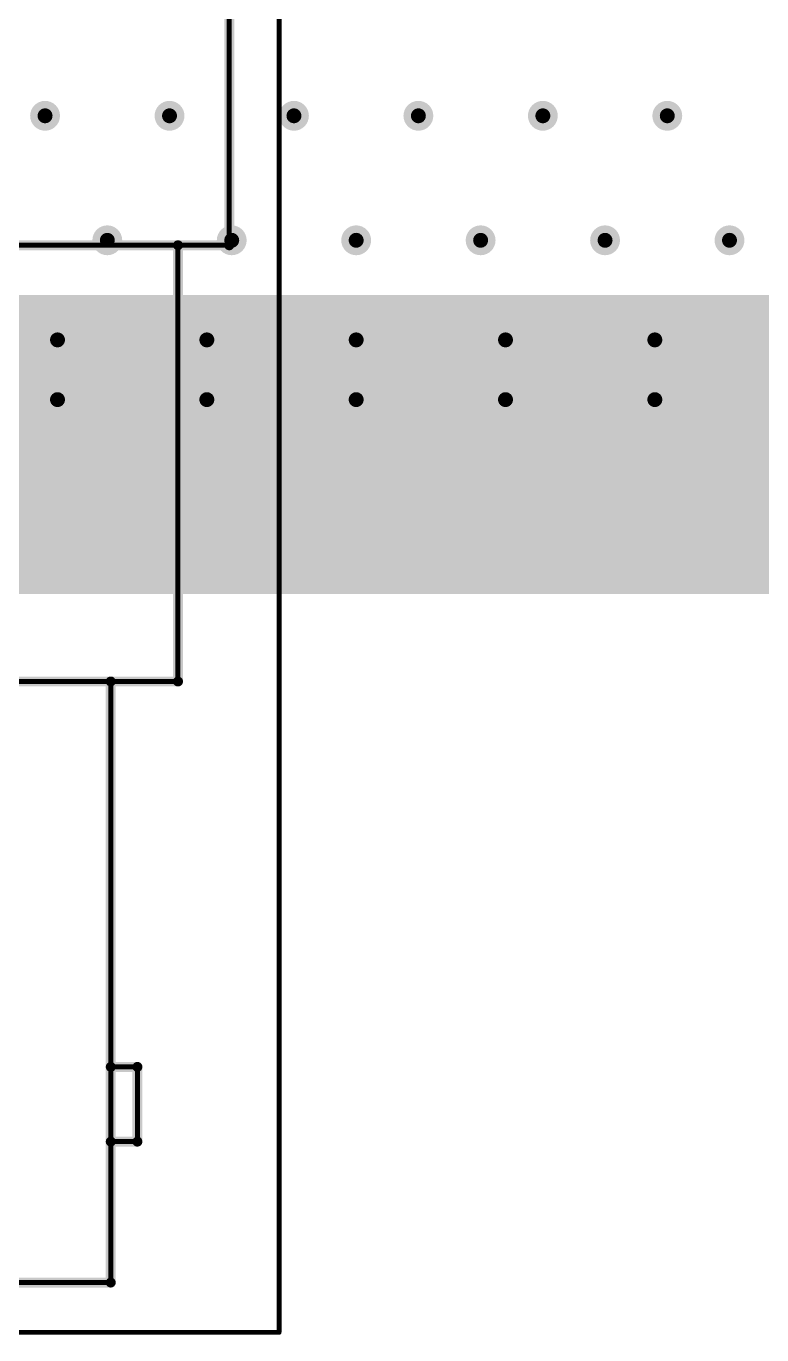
# Model space of a CAD drawing. Header units: inches. Extents: x -3 to 191, y -18 to 93.
# Drawn here: x 160.97 to 175.75, y -17.88 to 8.4 of the extents above; entities that cross this region are included whole.
import ezdxf

# ---------------------------------------------------------------- set-up
doc = ezdxf.new("R2010")
doc.units = ezdxf.units.IN
for name, color, linetype in [('Bottom Layer', 5, 'Continuous'), ('Bottom Solder', 6, 'Continuous'), ('GND 1', 90, 'Continuous'), ('GND 2', 156, 'Continuous'), ('Mechanical 1', 6, 'Continuous'), ('Mechanical 15', 56, 'Continuous'), ('Mechanical 20', 56, 'Continuous'), ('PWR', 16, 'Continuous'), ('Signal L4', 76, 'Continuous'), ('Top Layer', 1, 'Continuous'), ('Top Overlay', 2, 'Continuous'), ('Top Solder', 216, 'Continuous'), ('Via Holes', 16, 'Continuous')]:
    doc.layers.add(name, color=color, linetype=linetype)

# ---------------------------------------------------------------- blocks, each defined once
blk = doc.blocks.new('54138792_322')
at = {"layer": 'Mechanical 15'}
for points in [[(-5, 33.66, 0.1, 0.1, 0), (-5, 21.59, 0.1, 0.1, 0)], [(5, 33.66, 0.1, 0.1, 0), (-5, 33.66, 0.1, 0.1, 0)], [(-5, 30.83, 0.1, 0.1, 0), (-5.535, 30.83, 0.1, 0.1, 0)], [(-5.535, 30.83, 0.1, 0.1, 0), (-5.535, 29.33, 0.1, 0.1, 0)], [(-5, 29.33, 0.1, 0.1, 0), (-5.535, 29.33, 0.1, 0.1, 0)], [(-6.35, 21.59, 0.1, 0.1, 0), (-6.35, 12.83, 0.1, 0.1, 0)], [(6.35, 21.59, 0.1, 0.1, 0), (-6.35, 21.59, 0.1, 0.1, 0)], [(7.38, 12.83, 0.1, 0.1, 0), (-7.38, 12.83, 0.1, 0.1, 0)], [(-7.38, 12.83, 0.1, 0.1, 0), (-7.38, -1.27, 0.1, 0.1, 0)]]:
    blk.add_lwpolyline(points, format="xyseb", dxfattribs=at)
for points in [[(-5.025, 33.66, 0.05, 0.05, 1), (-4.975, 33.66, 0.05, 0.05, 1)], [(-5.025, 33.66, 0.05, 0.05, 1), (-4.975, 33.66, 0.05, 0.05, 1)], [(-5.56, 30.83, 0.05, 0.05, 1), (-5.51, 30.83, 0.05, 0.05, 1)], [(-5.56, 30.83, 0.05, 0.05, 1), (-5.51, 30.83, 0.05, 0.05, 1)], [(-5.025, 30.83, 0.05, 0.05, 1), (-4.975, 30.83, 0.05, 0.05, 1)], [(-5.56, 29.33, 0.05, 0.05, 1), (-5.51, 29.33, 0.05, 0.05, 1)], [(-5.56, 29.33, 0.05, 0.05, 1), (-5.51, 29.33, 0.05, 0.05, 1)], [(-5.025, 29.33, 0.05, 0.05, 1), (-4.975, 29.33, 0.05, 0.05, 1)], [(-6.375, 21.59, 0.05, 0.05, 1), (-6.325, 21.59, 0.05, 0.05, 1)], [(-6.375, 21.59, 0.05, 0.05, 1), (-6.325, 21.59, 0.05, 0.05, 1)], [(-5.025, 21.59, 0.05, 0.05, 1), (-4.975, 21.59, 0.05, 0.05, 1)], [(-7.405, 12.83, 0.05, 0.05, 1), (-7.355, 12.83, 0.05, 0.05, 1)], [(-7.405, 12.83, 0.05, 0.05, 1), (-7.355, 12.83, 0.05, 0.05, 1)], [(-6.375, 12.83, 0.05, 0.05, 1), (-6.325, 12.83, 0.05, 0.05, 1)]]:
    blk.add_lwpolyline(points, format="xyseb", close=True, dxfattribs=at)
at = {"layer": 'Mechanical 20'}
for points in [[(8.38, 34.66, 0.1, 0.1, 0), (-8.38, 34.66, 0.1, 0.1, 0)], [(-8.38, 34.66, 0.1, 0.1, 0), (-8.38, -2.27, 0.1, 0.1, 0)]]:
    blk.add_lwpolyline(points, format="xyseb", dxfattribs=at)
blk.add_lwpolyline([(-8.405, 34.66, 0.05, 0.05, 1), (-8.355, 34.66, 0.05, 0.05, 1)], format="xyseb", close=True, dxfattribs=at)
blk.add_lwpolyline([(-8.405, 34.66, 0.05, 0.05, 1), (-8.355, 34.66, 0.05, 0.05, 1)], format="xyseb", close=True, dxfattribs=at)
at = {"layer": 'Top Overlay'}
for points in [[(-5, 33.66, 0.2, 0.2, 0), (-5, 21.59, 0.2, 0.2, 0)], [(5, 33.66, 0.2, 0.2, 0), (-5, 33.66, 0.2, 0.2, 0)], [(-5, 30.83, 0.2, 0.2, 0), (-5.535, 30.83, 0.2, 0.2, 0)], [(-5.535, 30.83, 0.2, 0.2, 0), (-5.535, 29.33, 0.2, 0.2, 0)], [(-5, 29.33, 0.2, 0.2, 0), (-5.535, 29.33, 0.2, 0.2, 0)], [(-6.35, 21.59, 0.2, 0.2, 0), (-6.35, 12.83, 0.2, 0.2, 0)], [(6.35, 21.59, 0.2, 0.2, 0), (-6.35, 21.59, 0.2, 0.2, 0)], [(7.38, 12.83, 0.2, 0.2, 0), (-7.38, 12.83, 0.2, 0.2, 0)], [(-7.38, 12.83, 0.2, 0.2, 0), (-7.38, -1.27, 0.2, 0.2, 0)]]:
    blk.add_lwpolyline(points, format="xyseb", dxfattribs=at)
for points in [[(-5.05, 33.66, 0.1, 0.1, 1), (-4.95, 33.66, 0.1, 0.1, 1)], [(-5.05, 33.66, 0.1, 0.1, 1), (-4.95, 33.66, 0.1, 0.1, 1)], [(-5.585, 30.83, 0.1, 0.1, 1), (-5.485, 30.83, 0.1, 0.1, 1)], [(-5.585, 30.83, 0.1, 0.1, 1), (-5.485, 30.83, 0.1, 0.1, 1)], [(-5.05, 30.83, 0.1, 0.1, 1), (-4.95, 30.83, 0.1, 0.1, 1)], [(-5.585, 29.33, 0.1, 0.1, 1), (-5.485, 29.33, 0.1, 0.1, 1)], [(-5.585, 29.33, 0.1, 0.1, 1), (-5.485, 29.33, 0.1, 0.1, 1)], [(-5.05, 29.33, 0.1, 0.1, 1), (-4.95, 29.33, 0.1, 0.1, 1)], [(-6.4, 21.59, 0.1, 0.1, 1), (-6.3, 21.59, 0.1, 0.1, 1)], [(-6.4, 21.59, 0.1, 0.1, 1), (-6.3, 21.59, 0.1, 0.1, 1)], [(-5.05, 21.59, 0.1, 0.1, 1), (-4.95, 21.59, 0.1, 0.1, 1)], [(-7.43, 12.83, 0.1, 0.1, 1), (-7.33, 12.83, 0.1, 0.1, 1)], [(-7.43, 12.83, 0.1, 0.1, 1), (-7.33, 12.83, 0.1, 0.1, 1)], [(-6.4, 12.83, 0.1, 0.1, 1), (-6.3, 12.83, 0.1, 0.1, 1)]]:
    blk.add_lwpolyline(points, format="xyseb", close=True, dxfattribs=at)

msp = doc.modelspace()

# ---------------------------------------------------------------- hatches: boundary and pattern name
at = {"layer": 'Bottom Layer'}
h = msp.add_hatch(color=5, dxfattribs=at)
edge = h.paths.add_edge_path()
edge.add_arc((161.35, 6.6), 0.3, 0, 360)
h = msp.add_hatch(color=5, dxfattribs=at)
edge = h.paths.add_edge_path()
edge.add_arc((163.85, 6.6), 0.3, 0, 360)
h = msp.add_hatch(color=5, dxfattribs=at)
edge = h.paths.add_edge_path()
edge.add_arc((166.35, 6.6), 0.3, 0, 360)
h = msp.add_hatch(color=5, dxfattribs=at)
edge = h.paths.add_edge_path()
edge.add_arc((168.85, 6.6), 0.3, 0, 360)
h = msp.add_hatch(color=5, dxfattribs=at)
edge = h.paths.add_edge_path()
edge.add_arc((171.35, 6.6), 0.3, 0, 360)
h = msp.add_hatch(color=5, dxfattribs=at)
edge = h.paths.add_edge_path()
edge.add_arc((173.85, 6.6), 0.3, 0, 360)
h = msp.add_hatch(color=5, dxfattribs=at)
edge = h.paths.add_edge_path()
edge.add_arc((162.6, 4.1), 0.3, 0, 360)
h = msp.add_hatch(color=5, dxfattribs=at)
edge = h.paths.add_edge_path()
edge.add_arc((165.1, 4.1), 0.3, 0, 360)
h = msp.add_hatch(color=5, dxfattribs=at)
edge = h.paths.add_edge_path()
edge.add_arc((167.6, 4.1), 0.3, 0, 360)
h = msp.add_hatch(color=5, dxfattribs=at)
edge = h.paths.add_edge_path()
edge.add_arc((170.1, 4.1), 0.3, 0, 360)
h = msp.add_hatch(color=5, dxfattribs=at)
edge = h.paths.add_edge_path()
edge.add_arc((172.6, 4.1), 0.3, 0, 360)
h = msp.add_hatch(color=5, dxfattribs=at)
edge = h.paths.add_edge_path()
edge.add_arc((175.1, 4.1), 0.3, 0, 360)
msp.add_hatch(color=5, dxfattribs=at).paths.add_polyline_path([(187.741, 2.5), (187.741, 2.279), (187.655, 1.846), (187.486, 1.438), (187.241, 1.071), (186.929, 0.759), (186.562, 0.514), (186.154, 0.345), (185.721, 0.259), (2.279, 0.259), (1.846, 0.345), (1.438, 0.514), (1.071, 0.759), (0.759, 1.071), (0.514, 1.438), (0.345, 1.846), (0.259, 2.279), (0.259, 2.5), (0.259, 3), (187.741, 3)])
h = msp.add_hatch(color=5, dxfattribs=at)
edge = h.paths.add_edge_path()
edge.add_arc((161.6, 2.1), 0.3, 0, 360)
h = msp.add_hatch(color=5, dxfattribs=at)
edge = h.paths.add_edge_path()
edge.add_arc((164.6, 2.1), 0.3, 0, 360)
h = msp.add_hatch(color=5, dxfattribs=at)
edge = h.paths.add_edge_path()
edge.add_arc((167.6, 2.1), 0.3, 0, 360)
h = msp.add_hatch(color=5, dxfattribs=at)
edge = h.paths.add_edge_path()
edge.add_arc((170.6, 2.1), 0.3, 0, 360)
h = msp.add_hatch(color=5, dxfattribs=at)
edge = h.paths.add_edge_path()
edge.add_arc((173.6, 2.1), 0.3, 0, 360)
h = msp.add_hatch(color=5, dxfattribs=at)
edge = h.paths.add_edge_path()
edge.add_arc((161.6, 0.9), 0.3, 0, 360)
h = msp.add_hatch(color=5, dxfattribs=at)
edge = h.paths.add_edge_path()
edge.add_arc((164.6, 0.9), 0.3, 0, 360)
h = msp.add_hatch(color=5, dxfattribs=at)
edge = h.paths.add_edge_path()
edge.add_arc((167.6, 0.9), 0.3, 0, 360)
h = msp.add_hatch(color=5, dxfattribs=at)
edge = h.paths.add_edge_path()
edge.add_arc((170.6, 0.9), 0.3, 0, 360)
h = msp.add_hatch(color=5, dxfattribs=at)
edge = h.paths.add_edge_path()
edge.add_arc((173.6, 0.9), 0.3, 0, 360)
at = {"layer": 'GND 1'}
h = msp.add_hatch(color=90, dxfattribs=at)
edge = h.paths.add_edge_path()
edge.add_arc((161.35, 6.6), 0.3, 0, 360)
h = msp.add_hatch(color=90, dxfattribs=at)
edge = h.paths.add_edge_path()
edge.add_arc((163.85, 6.6), 0.3, 0, 360)
h = msp.add_hatch(color=90, dxfattribs=at)
edge = h.paths.add_edge_path()
edge.add_arc((166.35, 6.6), 0.3, 0, 360)
h = msp.add_hatch(color=90, dxfattribs=at)
edge = h.paths.add_edge_path()
edge.add_arc((168.85, 6.6), 0.3, 0, 360)
h = msp.add_hatch(color=90, dxfattribs=at)
edge = h.paths.add_edge_path()
edge.add_arc((171.35, 6.6), 0.3, 0, 360)
h = msp.add_hatch(color=90, dxfattribs=at)
edge = h.paths.add_edge_path()
edge.add_arc((173.85, 6.6), 0.3, 0, 360)
h = msp.add_hatch(color=90, dxfattribs=at)
edge = h.paths.add_edge_path()
edge.add_arc((162.6, 4.1), 0.3, 0, 360)
h = msp.add_hatch(color=90, dxfattribs=at)
edge = h.paths.add_edge_path()
edge.add_arc((165.1, 4.1), 0.3, 0, 360)
h = msp.add_hatch(color=90, dxfattribs=at)
edge = h.paths.add_edge_path()
edge.add_arc((167.6, 4.1), 0.3, 0, 360)
h = msp.add_hatch(color=90, dxfattribs=at)
edge = h.paths.add_edge_path()
edge.add_arc((170.1, 4.1), 0.3, 0, 360)
h = msp.add_hatch(color=90, dxfattribs=at)
edge = h.paths.add_edge_path()
edge.add_arc((172.6, 4.1), 0.3, 0, 360)
h = msp.add_hatch(color=90, dxfattribs=at)
edge = h.paths.add_edge_path()
edge.add_arc((175.1, 4.1), 0.3, 0, 360)
h = msp.add_hatch(color=90, dxfattribs=at)
edge = h.paths.add_edge_path()
edge.add_arc((161.6, 2.1), 0.3, 0, 360)
h = msp.add_hatch(color=90, dxfattribs=at)
edge = h.paths.add_edge_path()
edge.add_arc((164.6, 2.1), 0.3, 0, 360)
h = msp.add_hatch(color=90, dxfattribs=at)
edge = h.paths.add_edge_path()
edge.add_arc((167.6, 2.1), 0.3, 0, 360)
h = msp.add_hatch(color=90, dxfattribs=at)
edge = h.paths.add_edge_path()
edge.add_arc((170.6, 2.1), 0.3, 0, 360)
h = msp.add_hatch(color=90, dxfattribs=at)
edge = h.paths.add_edge_path()
edge.add_arc((173.6, 2.1), 0.3, 0, 360)
h = msp.add_hatch(color=90, dxfattribs=at)
edge = h.paths.add_edge_path()
edge.add_arc((161.6, 0.9), 0.3, 0, 360)
h = msp.add_hatch(color=90, dxfattribs=at)
edge = h.paths.add_edge_path()
edge.add_arc((164.6, 0.9), 0.3, 0, 360)
h = msp.add_hatch(color=90, dxfattribs=at)
edge = h.paths.add_edge_path()
edge.add_arc((167.6, 0.9), 0.3, 0, 360)
h = msp.add_hatch(color=90, dxfattribs=at)
edge = h.paths.add_edge_path()
edge.add_arc((170.6, 0.9), 0.3, 0, 360)
h = msp.add_hatch(color=90, dxfattribs=at)
edge = h.paths.add_edge_path()
edge.add_arc((173.6, 0.9), 0.3, 0, 360)
at = {"layer": 'GND 2'}
h = msp.add_hatch(color=156, dxfattribs=at)
edge = h.paths.add_edge_path()
edge.add_arc((161.35, 6.6), 0.3, 0, 360)
h = msp.add_hatch(color=156, dxfattribs=at)
edge = h.paths.add_edge_path()
edge.add_arc((163.85, 6.6), 0.3, 0, 360)
h = msp.add_hatch(color=156, dxfattribs=at)
edge = h.paths.add_edge_path()
edge.add_arc((166.35, 6.6), 0.3, 0, 360)
h = msp.add_hatch(color=156, dxfattribs=at)
edge = h.paths.add_edge_path()
edge.add_arc((168.85, 6.6), 0.3, 0, 360)
h = msp.add_hatch(color=156, dxfattribs=at)
edge = h.paths.add_edge_path()
edge.add_arc((171.35, 6.6), 0.3, 0, 360)
h = msp.add_hatch(color=156, dxfattribs=at)
edge = h.paths.add_edge_path()
edge.add_arc((173.85, 6.6), 0.3, 0, 360)
h = msp.add_hatch(color=156, dxfattribs=at)
edge = h.paths.add_edge_path()
edge.add_arc((162.6, 4.1), 0.3, 0, 360)
h = msp.add_hatch(color=156, dxfattribs=at)
edge = h.paths.add_edge_path()
edge.add_arc((165.1, 4.1), 0.3, 0, 360)
h = msp.add_hatch(color=156, dxfattribs=at)
edge = h.paths.add_edge_path()
edge.add_arc((167.6, 4.1), 0.3, 0, 360)
h = msp.add_hatch(color=156, dxfattribs=at)
edge = h.paths.add_edge_path()
edge.add_arc((170.1, 4.1), 0.3, 0, 360)
h = msp.add_hatch(color=156, dxfattribs=at)
edge = h.paths.add_edge_path()
edge.add_arc((172.6, 4.1), 0.3, 0, 360)
h = msp.add_hatch(color=156, dxfattribs=at)
edge = h.paths.add_edge_path()
edge.add_arc((175.1, 4.1), 0.3, 0, 360)
h = msp.add_hatch(color=156, dxfattribs=at)
edge = h.paths.add_edge_path()
edge.add_arc((161.6, 2.1), 0.3, 0, 360)
h = msp.add_hatch(color=156, dxfattribs=at)
edge = h.paths.add_edge_path()
edge.add_arc((164.6, 2.1), 0.3, 0, 360)
h = msp.add_hatch(color=156, dxfattribs=at)
edge = h.paths.add_edge_path()
edge.add_arc((167.6, 2.1), 0.3, 0, 360)
h = msp.add_hatch(color=156, dxfattribs=at)
edge = h.paths.add_edge_path()
edge.add_arc((170.6, 2.1), 0.3, 0, 360)
h = msp.add_hatch(color=156, dxfattribs=at)
edge = h.paths.add_edge_path()
edge.add_arc((173.6, 2.1), 0.3, 0, 360)
h = msp.add_hatch(color=156, dxfattribs=at)
edge = h.paths.add_edge_path()
edge.add_arc((161.6, 0.9), 0.3, 0, 360)
h = msp.add_hatch(color=156, dxfattribs=at)
edge = h.paths.add_edge_path()
edge.add_arc((164.6, 0.9), 0.3, 0, 360)
h = msp.add_hatch(color=156, dxfattribs=at)
edge = h.paths.add_edge_path()
edge.add_arc((167.6, 0.9), 0.3, 0, 360)
h = msp.add_hatch(color=156, dxfattribs=at)
edge = h.paths.add_edge_path()
edge.add_arc((170.6, 0.9), 0.3, 0, 360)
h = msp.add_hatch(color=156, dxfattribs=at)
edge = h.paths.add_edge_path()
edge.add_arc((173.6, 0.9), 0.3, 0, 360)
at = {"layer": 'PWR'}
h = msp.add_hatch(color=16, dxfattribs=at)
edge = h.paths.add_edge_path()
edge.add_arc((161.35, 6.6), 0.3, 0, 360)
h = msp.add_hatch(color=16, dxfattribs=at)
edge = h.paths.add_edge_path()
edge.add_arc((163.85, 6.6), 0.3, 0, 360)
h = msp.add_hatch(color=16, dxfattribs=at)
edge = h.paths.add_edge_path()
edge.add_arc((166.35, 6.6), 0.3, 0, 360)
h = msp.add_hatch(color=16, dxfattribs=at)
edge = h.paths.add_edge_path()
edge.add_arc((168.85, 6.6), 0.3, 0, 360)
h = msp.add_hatch(color=16, dxfattribs=at)
edge = h.paths.add_edge_path()
edge.add_arc((171.35, 6.6), 0.3, 0, 360)
h = msp.add_hatch(color=16, dxfattribs=at)
edge = h.paths.add_edge_path()
edge.add_arc((173.85, 6.6), 0.3, 0, 360)
h = msp.add_hatch(color=16, dxfattribs=at)
edge = h.paths.add_edge_path()
edge.add_arc((162.6, 4.1), 0.3, 0, 360)
h = msp.add_hatch(color=16, dxfattribs=at)
edge = h.paths.add_edge_path()
edge.add_arc((165.1, 4.1), 0.3, 0, 360)
h = msp.add_hatch(color=16, dxfattribs=at)
edge = h.paths.add_edge_path()
edge.add_arc((167.6, 4.1), 0.3, 0, 360)
h = msp.add_hatch(color=16, dxfattribs=at)
edge = h.paths.add_edge_path()
edge.add_arc((170.1, 4.1), 0.3, 0, 360)
h = msp.add_hatch(color=16, dxfattribs=at)
edge = h.paths.add_edge_path()
edge.add_arc((172.6, 4.1), 0.3, 0, 360)
h = msp.add_hatch(color=16, dxfattribs=at)
edge = h.paths.add_edge_path()
edge.add_arc((175.1, 4.1), 0.3, 0, 360)
h = msp.add_hatch(color=16, dxfattribs=at)
edge = h.paths.add_edge_path()
edge.add_arc((161.6, 2.1), 0.3, 0, 360)
h = msp.add_hatch(color=16, dxfattribs=at)
edge = h.paths.add_edge_path()
edge.add_arc((164.6, 2.1), 0.3, 0, 360)
h = msp.add_hatch(color=16, dxfattribs=at)
edge = h.paths.add_edge_path()
edge.add_arc((167.6, 2.1), 0.3, 0, 360)
h = msp.add_hatch(color=16, dxfattribs=at)
edge = h.paths.add_edge_path()
edge.add_arc((170.6, 2.1), 0.3, 0, 360)
h = msp.add_hatch(color=16, dxfattribs=at)
edge = h.paths.add_edge_path()
edge.add_arc((173.6, 2.1), 0.3, 0, 360)
h = msp.add_hatch(color=16, dxfattribs=at)
edge = h.paths.add_edge_path()
edge.add_arc((161.6, 0.9), 0.3, 0, 360)
h = msp.add_hatch(color=16, dxfattribs=at)
edge = h.paths.add_edge_path()
edge.add_arc((164.6, 0.9), 0.3, 0, 360)
h = msp.add_hatch(color=16, dxfattribs=at)
edge = h.paths.add_edge_path()
edge.add_arc((167.6, 0.9), 0.3, 0, 360)
h = msp.add_hatch(color=16, dxfattribs=at)
edge = h.paths.add_edge_path()
edge.add_arc((170.6, 0.9), 0.3, 0, 360)
h = msp.add_hatch(color=16, dxfattribs=at)
edge = h.paths.add_edge_path()
edge.add_arc((173.6, 0.9), 0.3, 0, 360)
at = {"layer": 'Signal L4'}
h = msp.add_hatch(color=76, dxfattribs=at)
edge = h.paths.add_edge_path()
edge.add_arc((161.35, 6.6), 0.3, 0, 360)
h = msp.add_hatch(color=76, dxfattribs=at)
edge = h.paths.add_edge_path()
edge.add_arc((163.85, 6.6), 0.3, 0, 360)
h = msp.add_hatch(color=76, dxfattribs=at)
edge = h.paths.add_edge_path()
edge.add_arc((166.35, 6.6), 0.3, 0, 360)
h = msp.add_hatch(color=76, dxfattribs=at)
edge = h.paths.add_edge_path()
edge.add_arc((168.85, 6.6), 0.3, 0, 360)
h = msp.add_hatch(color=76, dxfattribs=at)
edge = h.paths.add_edge_path()
edge.add_arc((171.35, 6.6), 0.3, 0, 360)
h = msp.add_hatch(color=76, dxfattribs=at)
edge = h.paths.add_edge_path()
edge.add_arc((173.85, 6.6), 0.3, 0, 360)
h = msp.add_hatch(color=76, dxfattribs=at)
edge = h.paths.add_edge_path()
edge.add_arc((162.6, 4.1), 0.3, 0, 360)
h = msp.add_hatch(color=76, dxfattribs=at)
edge = h.paths.add_edge_path()
edge.add_arc((165.1, 4.1), 0.3, 0, 360)
h = msp.add_hatch(color=76, dxfattribs=at)
edge = h.paths.add_edge_path()
edge.add_arc((167.6, 4.1), 0.3, 0, 360)
h = msp.add_hatch(color=76, dxfattribs=at)
edge = h.paths.add_edge_path()
edge.add_arc((170.1, 4.1), 0.3, 0, 360)
h = msp.add_hatch(color=76, dxfattribs=at)
edge = h.paths.add_edge_path()
edge.add_arc((172.6, 4.1), 0.3, 0, 360)
h = msp.add_hatch(color=76, dxfattribs=at)
edge = h.paths.add_edge_path()
edge.add_arc((175.1, 4.1), 0.3, 0, 360)
h = msp.add_hatch(color=76, dxfattribs=at)
edge = h.paths.add_edge_path()
edge.add_arc((161.6, 2.1), 0.3, 0, 360)
h = msp.add_hatch(color=76, dxfattribs=at)
edge = h.paths.add_edge_path()
edge.add_arc((164.6, 2.1), 0.3, 0, 360)
h = msp.add_hatch(color=76, dxfattribs=at)
edge = h.paths.add_edge_path()
edge.add_arc((167.6, 2.1), 0.3, 0, 360)
h = msp.add_hatch(color=76, dxfattribs=at)
edge = h.paths.add_edge_path()
edge.add_arc((170.6, 2.1), 0.3, 0, 360)
h = msp.add_hatch(color=76, dxfattribs=at)
edge = h.paths.add_edge_path()
edge.add_arc((173.6, 2.1), 0.3, 0, 360)
h = msp.add_hatch(color=76, dxfattribs=at)
edge = h.paths.add_edge_path()
edge.add_arc((161.6, 0.9), 0.3, 0, 360)
h = msp.add_hatch(color=76, dxfattribs=at)
edge = h.paths.add_edge_path()
edge.add_arc((164.6, 0.9), 0.3, 0, 360)
h = msp.add_hatch(color=76, dxfattribs=at)
edge = h.paths.add_edge_path()
edge.add_arc((167.6, 0.9), 0.3, 0, 360)
h = msp.add_hatch(color=76, dxfattribs=at)
edge = h.paths.add_edge_path()
edge.add_arc((170.6, 0.9), 0.3, 0, 360)
h = msp.add_hatch(color=76, dxfattribs=at)
edge = h.paths.add_edge_path()
edge.add_arc((173.6, 0.9), 0.3, 0, 360)
at = {"layer": 'Top Layer'}
h = msp.add_hatch(color=1, dxfattribs=at)
edge = h.paths.add_edge_path()
edge.add_arc((161.35, 6.6), 0.3, 0, 360)
h = msp.add_hatch(color=1, dxfattribs=at)
edge = h.paths.add_edge_path()
edge.add_arc((163.85, 6.6), 0.3, 0, 360)
h = msp.add_hatch(color=1, dxfattribs=at)
edge = h.paths.add_edge_path()
edge.add_arc((166.35, 6.6), 0.3, 0, 360)
h = msp.add_hatch(color=1, dxfattribs=at)
edge = h.paths.add_edge_path()
edge.add_arc((168.85, 6.6), 0.3, 0, 360)
h = msp.add_hatch(color=1, dxfattribs=at)
edge = h.paths.add_edge_path()
edge.add_arc((171.35, 6.6), 0.3, 0, 360)
h = msp.add_hatch(color=1, dxfattribs=at)
edge = h.paths.add_edge_path()
edge.add_arc((173.85, 6.6), 0.3, 0, 360)
h = msp.add_hatch(color=1, dxfattribs=at)
edge = h.paths.add_edge_path()
edge.add_arc((162.6, 4.1), 0.3, 0, 360)
h = msp.add_hatch(color=1, dxfattribs=at)
edge = h.paths.add_edge_path()
edge.add_arc((165.1, 4.1), 0.3, 0, 360)
h = msp.add_hatch(color=1, dxfattribs=at)
edge = h.paths.add_edge_path()
edge.add_arc((167.6, 4.1), 0.3, 0, 360)
h = msp.add_hatch(color=1, dxfattribs=at)
edge = h.paths.add_edge_path()
edge.add_arc((170.1, 4.1), 0.3, 0, 360)
h = msp.add_hatch(color=1, dxfattribs=at)
edge = h.paths.add_edge_path()
edge.add_arc((172.6, 4.1), 0.3, 0, 360)
h = msp.add_hatch(color=1, dxfattribs=at)
edge = h.paths.add_edge_path()
edge.add_arc((175.1, 4.1), 0.3, 0, 360)
msp.add_hatch(color=1, dxfattribs=at).paths.add_polyline_path([(187.741, 2.5), (187.741, 2.279), (187.655, 1.846), (187.486, 1.438), (187.241, 1.071), (186.929, 0.759), (186.562, 0.514), (186.154, 0.345), (185.721, 0.259), (2.279, 0.259), (1.846, 0.345), (1.438, 0.514), (1.071, 0.759), (0.759, 1.071), (0.514, 1.438), (0.345, 1.846), (0.259, 2.279), (0.259, 2.5), (0.259, 3), (48.064, 3), (48.094, 2.994), (63.54, 2.994), (63.54, 2.994), (63.57, 3), (187.741, 3)])
h = msp.add_hatch(color=1, dxfattribs=at)
edge = h.paths.add_edge_path()
edge.add_arc((161.6, 2.1), 0.3, 0, 360)
h = msp.add_hatch(color=1, dxfattribs=at)
edge = h.paths.add_edge_path()
edge.add_arc((164.6, 2.1), 0.3, 0, 360)
h = msp.add_hatch(color=1, dxfattribs=at)
edge = h.paths.add_edge_path()
edge.add_arc((167.6, 2.1), 0.3, 0, 360)
h = msp.add_hatch(color=1, dxfattribs=at)
edge = h.paths.add_edge_path()
edge.add_arc((170.6, 2.1), 0.3, 0, 360)
h = msp.add_hatch(color=1, dxfattribs=at)
edge = h.paths.add_edge_path()
edge.add_arc((173.6, 2.1), 0.3, 0, 360)
h = msp.add_hatch(color=1, dxfattribs=at)
edge = h.paths.add_edge_path()
edge.add_arc((161.6, 0.9), 0.3, 0, 360)
h = msp.add_hatch(color=1, dxfattribs=at)
edge = h.paths.add_edge_path()
edge.add_arc((164.6, 0.9), 0.3, 0, 360)
h = msp.add_hatch(color=1, dxfattribs=at)
edge = h.paths.add_edge_path()
edge.add_arc((167.6, 0.9), 0.3, 0, 360)
h = msp.add_hatch(color=1, dxfattribs=at)
edge = h.paths.add_edge_path()
edge.add_arc((170.6, 0.9), 0.3, 0, 360)
h = msp.add_hatch(color=1, dxfattribs=at)
edge = h.paths.add_edge_path()
edge.add_arc((173.6, 0.9), 0.3, 0, 360)
at = {"layer": 'Via Holes'}
h = msp.add_hatch(color=7, dxfattribs=at)
edge = h.paths.add_edge_path()
edge.add_arc((161.35, 6.6), 0.15, 0, 360)
h = msp.add_hatch(color=7, dxfattribs=at)
edge = h.paths.add_edge_path()
edge.add_arc((163.85, 6.6), 0.15, 0, 360)
h = msp.add_hatch(color=7, dxfattribs=at)
edge = h.paths.add_edge_path()
edge.add_arc((166.35, 6.6), 0.15, 0, 360)
h = msp.add_hatch(color=7, dxfattribs=at)
edge = h.paths.add_edge_path()
edge.add_arc((168.85, 6.6), 0.15, 0, 360)
h = msp.add_hatch(color=7, dxfattribs=at)
edge = h.paths.add_edge_path()
edge.add_arc((171.35, 6.6), 0.15, 0, 360)
h = msp.add_hatch(color=7, dxfattribs=at)
edge = h.paths.add_edge_path()
edge.add_arc((173.85, 6.6), 0.15, 0, 360)
h = msp.add_hatch(color=7, dxfattribs=at)
edge = h.paths.add_edge_path()
edge.add_arc((162.6, 4.1), 0.15, 0, 360)
h = msp.add_hatch(color=7, dxfattribs=at)
edge = h.paths.add_edge_path()
edge.add_arc((165.1, 4.1), 0.15, 0, 360)
h = msp.add_hatch(color=7, dxfattribs=at)
edge = h.paths.add_edge_path()
edge.add_arc((167.6, 4.1), 0.15, 0, 360)
h = msp.add_hatch(color=7, dxfattribs=at)
edge = h.paths.add_edge_path()
edge.add_arc((170.1, 4.1), 0.15, 0, 360)
h = msp.add_hatch(color=7, dxfattribs=at)
edge = h.paths.add_edge_path()
edge.add_arc((172.6, 4.1), 0.15, 0, 360)
h = msp.add_hatch(color=7, dxfattribs=at)
edge = h.paths.add_edge_path()
edge.add_arc((175.1, 4.1), 0.15, 0, 360)
h = msp.add_hatch(color=7, dxfattribs=at)
edge = h.paths.add_edge_path()
edge.add_arc((161.6, 2.1), 0.15, 0, 360)
h = msp.add_hatch(color=7, dxfattribs=at)
edge = h.paths.add_edge_path()
edge.add_arc((164.6, 2.1), 0.15, 0, 360)
h = msp.add_hatch(color=7, dxfattribs=at)
edge = h.paths.add_edge_path()
edge.add_arc((167.6, 2.1), 0.15, 0, 360)
h = msp.add_hatch(color=7, dxfattribs=at)
edge = h.paths.add_edge_path()
edge.add_arc((170.6, 2.1), 0.15, 0, 360)
h = msp.add_hatch(color=7, dxfattribs=at)
edge = h.paths.add_edge_path()
edge.add_arc((173.6, 2.1), 0.15, 0, 360)
h = msp.add_hatch(color=7, dxfattribs=at)
edge = h.paths.add_edge_path()
edge.add_arc((161.6, 0.9), 0.15, 0, 360)
h = msp.add_hatch(color=7, dxfattribs=at)
edge = h.paths.add_edge_path()
edge.add_arc((164.6, 0.9), 0.15, 0, 360)
h = msp.add_hatch(color=7, dxfattribs=at)
edge = h.paths.add_edge_path()
edge.add_arc((167.6, 0.9), 0.15, 0, 360)
h = msp.add_hatch(color=7, dxfattribs=at)
edge = h.paths.add_edge_path()
edge.add_arc((170.6, 0.9), 0.15, 0, 360)
h = msp.add_hatch(color=7, dxfattribs=at)
edge = h.paths.add_edge_path()
edge.add_arc((173.6, 0.9), 0.15, 0, 360)

# ---------------------------------------------------------------- linework, layer by layer
at = {"layer": 'Bottom Solder'}
msp.add_lwpolyline([(4.75, 0, 6, 6, 0), (183.003, 0, 6, 6, 0)], format="xyseb", dxfattribs=at)
at = {"layer": 'Mechanical 1'}
msp.add_lwpolyline([(2.5, 0, 0.254, 0.254, 0), (185.5, 0, 0.254, 0.254, 0)], format="xyseb", dxfattribs=at)
at = {"layer": 'Top Solder'}
msp.add_lwpolyline([(5, 0, 6, 6, 0), (183.003, 0, 6, 6, 0)], format="xyseb", dxfattribs=at)

# ---------------------------------------------------------------- block references
at = {"rotation": 180}
msp.add_blockref('54138792_322', (157.67, 16.83), dxfattribs=at)

doc.saveas('drawing.dxf')
